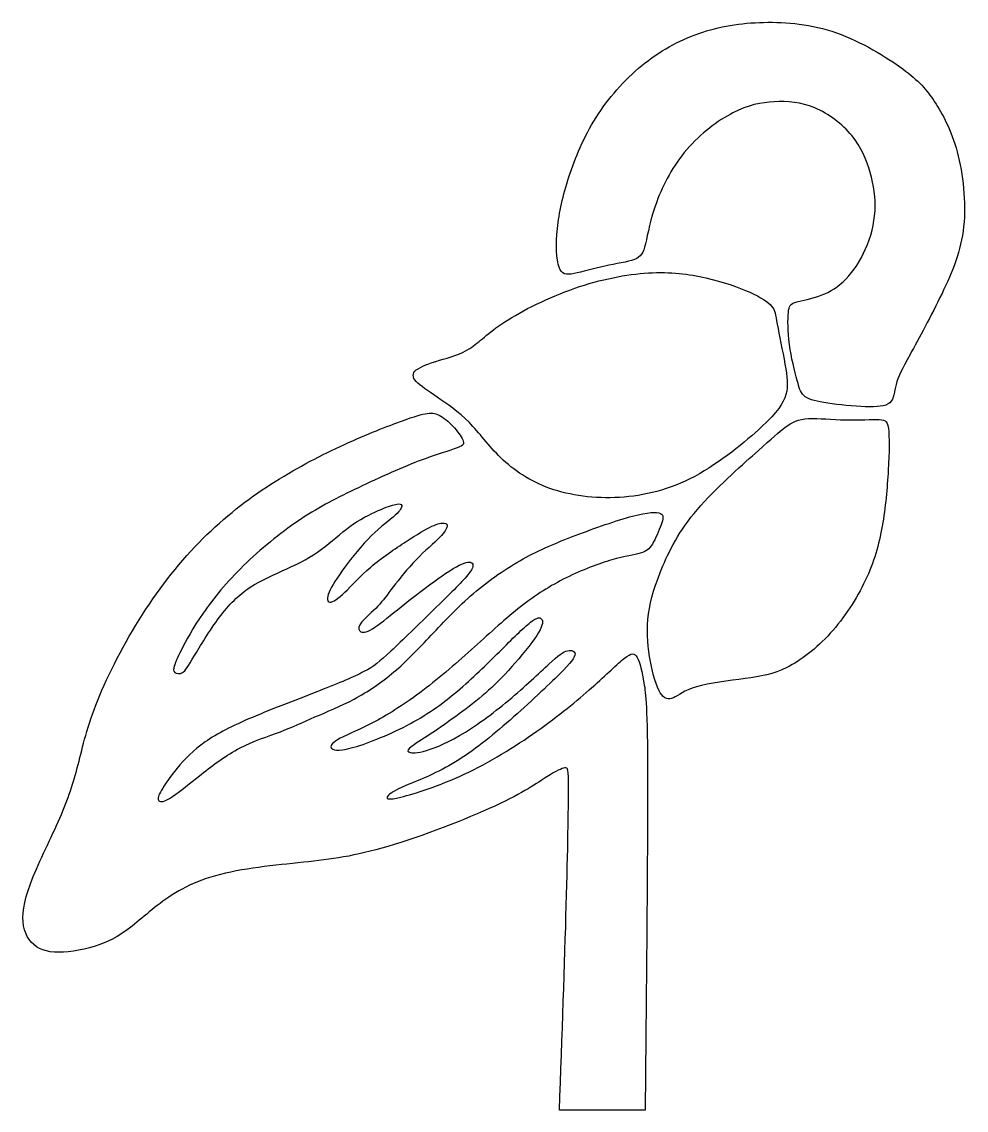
# Model space of a CAD drawing. Extents: x -11 to 8.6, y -2.9 to 35.2.
# Drawn here: x -5.747 to -4.43, y 17.785 to 19.303 of the extents above; entities that cross this region are included whole.
import ezdxf

# ---------------------------------------------------------------- set-up
doc = ezdxf.new("R2010")
doc.units = 0
doc.header["$MEASUREMENT"] = 0
doc.layers.add('LAYER_1', color=7, linetype='CONTINUOUS')

msp = doc.modelspace()

# ---------------------------------------------------------------- linework, layer by layer
at = {"layer": 'LAYER_1'}
for points, knots in [([(-4.51827, 19.23736), (-4.54098, 19.25403), (-4.57596, 19.27536), (-4.61072, 19.28761), (-4.61072, 19.28761), (-4.64548, 19.29986), (-4.68006, 19.30308), (-4.71219, 19.30228), (-4.71219, 19.30228), (-4.74434, 19.30148), (-4.77411, 19.29663), (-4.80243, 19.28681), (-4.80243, 19.28681), (-4.83076, 19.27696), (-4.8577, 19.26207), (-4.8822, 19.24199), (-4.8822, 19.24199), (-4.90671, 19.2219), (-4.92884, 19.19658), (-4.9459, 19.16946), (-4.9459, 19.16946), (-4.96298, 19.14234), (-4.97504, 19.11337), (-4.98367, 19.08705), (-4.98367, 19.08705), (-4.9923, 19.06073), (-4.99755, 19.03702), (-4.99976, 19.01473), (-4.99976, 19.01473), (-5.00197, 18.99242), (-5.00116, 18.97151), (-4.99755, 18.96087), (-4.99755, 18.96087), (-4.99393, 18.95022), (-4.98749, 18.94982), (-4.97645, 18.95203), (-4.97645, 18.95203), (-4.9654, 18.95423), (-4.94971, 18.95906), (-4.93385, 18.96247), (-4.93385, 18.96247), (-4.91797, 18.96588), (-4.9019, 18.9679), (-4.89246, 18.97151), (-4.89246, 18.97151), (-4.88302, 18.97512), (-4.88019, 18.98037), (-4.87698, 18.99362), (-4.87698, 18.99362), (-4.87377, 19.00687), (-4.87013, 19.0282), (-4.86131, 19.0521), (-4.86131, 19.0521), (-4.85247, 19.07601), (-4.83838, 19.10255), (-4.81929, 19.12484), (-4.81929, 19.12484), (-4.80021, 19.14715), (-4.7761, 19.16523), (-4.75501, 19.17608), (-4.75501, 19.17608), (-4.7339, 19.18692), (-4.71582, 19.19055), (-4.69734, 19.19155), (-4.69734, 19.19155), (-4.67885, 19.19255), (-4.65995, 19.19095), (-4.64087, 19.18293), (-4.64087, 19.18293), (-4.62178, 19.17489), (-4.60248, 19.1604), (-4.58923, 19.14434), (-4.58923, 19.14434), (-4.57596, 19.12827), (-4.56873, 19.11057), (-4.56371, 19.09289), (-4.56371, 19.09289), (-4.55868, 19.07521), (-4.55586, 19.05753), (-4.55686, 19.03945), (-4.55686, 19.03945), (-4.55786, 19.02136), (-4.56271, 19.00286), (-4.56993, 18.9864), (-4.56993, 18.9864), (-4.57716, 18.96993), (-4.58681, 18.95544), (-4.59725, 18.94459), (-4.59725, 18.94459), (-4.6077, 18.93375), (-4.61898, 18.92651), (-4.63183, 18.9217), (-4.63183, 18.9217), (-4.64468, 18.91687), (-4.65917, 18.91444), (-4.66719, 18.91204), (-4.66719, 18.91204), (-4.67523, 18.90963), (-4.67683, 18.90721), (-4.67767, 18.89762), (-4.67767, 18.89762), (-4.67853, 18.88803), (-4.67863, 18.87123), (-4.67623, 18.85316), (-4.67623, 18.85316), (-4.67382, 18.83508), (-4.66888, 18.81567), (-4.66548, 18.80302), (-4.66548, 18.80302), (-4.66207, 18.79037), (-4.66015, 18.78441), (-4.65414, 18.7802), (-4.65414, 18.7802), (-4.6481, 18.77599), (-4.63793, 18.77348), (-4.62262, 18.77123), (-4.62262, 18.77123), (-4.60731, 18.76897), (-4.58681, 18.76695), (-4.57055, 18.76635), (-4.57055, 18.76635), (-4.55427, 18.76575), (-4.54219, 18.76655), (-4.53617, 18.77196), (-4.53617, 18.77196), (-4.53014, 18.77739), (-4.53014, 18.78746), (-4.52753, 18.7975), (-4.52753, 18.7975), (-4.52493, 18.80754), (-4.51968, 18.8176), (-4.50803, 18.83909), (-4.50803, 18.83909), (-4.49638, 18.8606), (-4.4783, 18.89356), (-4.46345, 18.92429), (-4.46345, 18.92429), (-4.44857, 18.95504), (-4.43691, 18.98358), (-4.4333, 19.01754), (-4.4333, 19.01754), (-4.42967, 19.05149), (-4.4341, 19.09088), (-4.44232, 19.12161), (-4.44232, 19.12161), (-4.45056, 19.15236), (-4.46264, 19.17449), (-4.47389, 19.19155), (-4.47389, 19.19155), (-4.48514, 19.20863), (-4.49558, 19.2207), (-4.51827, 19.23736)], [0, 0, 0, 0, 0.025641, 0.025641, 0.025641, 0.025641, 0.0512821, 0.0512821, 0.0512821, 0.0512821, 0.0769231, 0.0769231, 0.0769231, 0.0769231, 0.1025641, 0.1025641, 0.1025641, 0.1025641, 0.1282051, 0.1282051, 0.1282051, 0.1282051, 0.1538462, 0.1538462, 0.1538462, 0.1538462, 0.1794872, 0.1794872, 0.1794872, 0.1794872, 0.2051282, 0.2051282, 0.2051282, 0.2051282, 0.2307692, 0.2307692, 0.2307692, 0.2307692, 0.2564103, 0.2564103, 0.2564103, 0.2564103, 0.2820513, 0.2820513, 0.2820513, 0.2820513, 0.3076923, 0.3076923, 0.3076923, 0.3076923, 0.3333333, 0.3333333, 0.3333333, 0.3333333, 0.3589744, 0.3589744, 0.3589744, 0.3589744, 0.3846154, 0.3846154, 0.3846154, 0.3846154, 0.4102564, 0.4102564, 0.4102564, 0.4102564, 0.4358974, 0.4358974, 0.4358974, 0.4358974, 0.4615385, 0.4615385, 0.4615385, 0.4615385, 0.4871795, 0.4871795, 0.4871795, 0.4871795, 0.5128205, 0.5128205, 0.5128205, 0.5128205, 0.5384615, 0.5384615, 0.5384615, 0.5384615, 0.5641026, 0.5641026, 0.5641026, 0.5641026, 0.5897436, 0.5897436, 0.5897436, 0.5897436, 0.6153846, 0.6153846, 0.6153846, 0.6153846, 0.6410256, 0.6410256, 0.6410256, 0.6410256, 0.6666667, 0.6666667, 0.6666667, 0.6666667, 0.6923077, 0.6923077, 0.6923077, 0.6923077, 0.7179487, 0.7179487, 0.7179487, 0.7179487, 0.7435897, 0.7435897, 0.7435897, 0.7435897, 0.7692308, 0.7692308, 0.7692308, 0.7692308, 0.7948718, 0.7948718, 0.7948718, 0.7948718, 0.8205128, 0.8205128, 0.8205128, 0.8205128, 0.8461538, 0.8461538, 0.8461538, 0.8461538, 0.8717949, 0.8717949, 0.8717949, 0.8717949, 0.8974359, 0.8974359, 0.8974359, 0.8974359, 0.9230769, 0.9230769, 0.9230769, 0.9230769, 0.9487179, 0.9487179, 0.9487179, 0.9487179, 1, 1, 1, 1]), ([(-4.79263, 18.94596), (-4.81634, 18.95139), (-4.84208, 18.95462), (-4.87281, 18.95281), (-4.87281, 18.95281), (-4.90356, 18.95099), (-4.93934, 18.94415), (-4.9757, 18.9315), (-4.9757, 18.9315), (-5.01206, 18.91884), (-5.04905, 18.90035), (-5.07314, 18.8847), (-5.07314, 18.8847), (-5.09726, 18.86902), (-5.10852, 18.85614), (-5.12177, 18.84771), (-5.12177, 18.84771), (-5.13504, 18.83928), (-5.15032, 18.83523), (-5.16417, 18.83102), (-5.16417, 18.83102), (-5.17804, 18.82681), (-5.19052, 18.82238), (-5.19654, 18.81757), (-5.19654, 18.81757), (-5.20257, 18.81276), (-5.20215, 18.80751), (-5.19674, 18.80149), (-5.19674, 18.80149), (-5.19131, 18.79546), (-5.18086, 18.78862), (-5.16741, 18.77958), (-5.16741, 18.77958), (-5.15394, 18.77054), (-5.13747, 18.75928), (-5.12301, 18.74462), (-5.12301, 18.74462), (-5.10854, 18.72995), (-5.09605, 18.71187), (-5.07859, 18.69499), (-5.07859, 18.69499), (-5.06111, 18.67811), (-5.03858, 18.66244), (-5.01026, 18.65239), (-5.01026, 18.65239), (-4.98193, 18.64235), (-4.94776, 18.6379), (-4.9132, 18.63991), (-4.9132, 18.63991), (-4.87864, 18.64193), (-4.84368, 18.65037), (-4.80832, 18.66925), (-4.80832, 18.66925), (-4.77296, 18.68814), (-4.73718, 18.7175), (-4.71509, 18.73819), (-4.71509, 18.73819), (-4.69298, 18.75888), (-4.68452, 18.77094), (-4.68111, 18.78319), (-4.68111, 18.78319), (-4.67769, 18.79544), (-4.67931, 18.80793), (-4.68252, 18.82581), (-4.68252, 18.82581), (-4.68573, 18.84369), (-4.69057, 18.867), (-4.69318, 18.88125), (-4.69318, 18.88125), (-4.69579, 18.89552), (-4.69619, 18.90076), (-4.7012, 18.90657), (-4.7012, 18.90657), (-4.70623, 18.9124), (-4.71587, 18.91884), (-4.73153, 18.92587), (-4.73153, 18.92587), (-4.74721, 18.93291), (-4.76893, 18.94055), (-4.79263, 18.94596)], [0, 0, 0, 0, 0.047619, 0.047619, 0.047619, 0.047619, 0.0952381, 0.0952381, 0.0952381, 0.0952381, 0.1428571, 0.1428571, 0.1428571, 0.1428571, 0.1904762, 0.1904762, 0.1904762, 0.1904762, 0.2380952, 0.2380952, 0.2380952, 0.2380952, 0.2857143, 0.2857143, 0.2857143, 0.2857143, 0.3333333, 0.3333333, 0.3333333, 0.3333333, 0.3809524, 0.3809524, 0.3809524, 0.3809524, 0.4285714, 0.4285714, 0.4285714, 0.4285714, 0.4761905, 0.4761905, 0.4761905, 0.4761905, 0.5238095, 0.5238095, 0.5238095, 0.5238095, 0.5714286, 0.5714286, 0.5714286, 0.5714286, 0.6190476, 0.6190476, 0.6190476, 0.6190476, 0.6666667, 0.6666667, 0.6666667, 0.6666667, 0.7142857, 0.7142857, 0.7142857, 0.7142857, 0.7619048, 0.7619048, 0.7619048, 0.7619048, 0.8095238, 0.8095238, 0.8095238, 0.8095238, 0.8571429, 0.8571429, 0.8571429, 0.8571429, 0.9047619, 0.9047619, 0.9047619, 0.9047619, 1, 1, 1, 1]), ([(-4.99686, 17.78539), (-4.99323, 17.88864), (-4.98959, 17.99192), (-4.98738, 18.07106), (-4.98738, 18.07106), (-4.98516, 18.15022), (-4.98436, 18.2053), (-4.98436, 18.23363), (-4.98436, 18.23363), (-4.98436, 18.26195), (-4.98516, 18.26357), (-4.98937, 18.26277), (-4.98937, 18.26277), (-4.9936, 18.26197), (-5.00124, 18.25874), (-5.01449, 18.25032), (-5.01449, 18.25032), (-5.02776, 18.24188), (-5.04666, 18.22819), (-5.08703, 18.20951), (-5.08703, 18.20951), (-5.12742, 18.19083), (-5.18934, 18.16712), (-5.23615, 18.15326), (-5.23615, 18.15326), (-5.28295, 18.13939), (-5.31472, 18.13535), (-5.35409, 18.13114), (-5.35409, 18.13114), (-5.39348, 18.12692), (-5.44051, 18.1225), (-5.47647, 18.11245), (-5.47647, 18.11245), (-5.51245, 18.10241), (-5.53737, 18.08673), (-5.55785, 18.07086), (-5.55785, 18.07086), (-5.57836, 18.05498), (-5.59444, 18.03891), (-5.61372, 18.02766), (-5.61372, 18.02766), (-5.63301, 18.01641), (-5.65553, 18.00996), (-5.67482, 18.00715), (-5.67482, 18.00715), (-5.6941, 18.00435), (-5.71018, 18.00515), (-5.72203, 18.01096), (-5.72203, 18.01096), (-5.73389, 18.0168), (-5.74153, 18.02766), (-5.74414, 18.04231), (-5.74414, 18.04231), (-5.74676, 18.05699), (-5.74434, 18.07549), (-5.73469, 18.10121), (-5.73469, 18.10121), (-5.72505, 18.12692), (-5.70817, 18.15988), (-5.69593, 18.1876), (-5.69593, 18.1876), (-5.68366, 18.21533), (-5.67602, 18.23785), (-5.6694, 18.26275), (-5.6694, 18.26275), (-5.66277, 18.28767), (-5.65712, 18.31501), (-5.64347, 18.35037), (-5.64347, 18.35037), (-5.62982, 18.38573), (-5.60809, 18.42915), (-5.58319, 18.46912), (-5.58319, 18.46912), (-5.55827, 18.50911), (-5.53013, 18.54571), (-5.5, 18.57664), (-5.5, 18.57664), (-5.46985, 18.60759), (-5.4377, 18.63291), (-5.40535, 18.65431), (-5.40535, 18.65431), (-5.373, 18.67571), (-5.34042, 18.6932), (-5.30869, 18.70817), (-5.30869, 18.70817), (-5.27694, 18.72313), (-5.24597, 18.73562), (-5.22488, 18.74355), (-5.22488, 18.74355), (-5.20379, 18.75148), (-5.19253, 18.7549), (-5.18431, 18.7564), (-5.18431, 18.7564), (-5.17607, 18.75791), (-5.17082, 18.75751), (-5.1647, 18.7545), (-5.1647, 18.7545), (-5.15857, 18.75149), (-5.15154, 18.74584), (-5.14541, 18.73923), (-5.14541, 18.73923), (-5.13929, 18.73259), (-5.13406, 18.72496), (-5.13176, 18.71994), (-5.13176, 18.71994), (-5.12945, 18.71491), (-5.13005, 18.71249), (-5.13958, 18.70888), (-5.13958, 18.70888), (-5.14913, 18.70527), (-5.16763, 18.70044), (-5.19384, 18.69031), (-5.19384, 18.69031), (-5.22007, 18.68015), (-5.25403, 18.66468), (-5.28286, 18.65083), (-5.28286, 18.65083), (-5.3117, 18.63696), (-5.33541, 18.62467), (-5.36102, 18.6073), (-5.36102, 18.6073), (-5.38665, 18.58993), (-5.41419, 18.5674), (-5.43739, 18.54471), (-5.43739, 18.54471), (-5.4606, 18.52202), (-5.4795, 18.49909), (-5.49386, 18.47851), (-5.49386, 18.47851), (-5.50822, 18.45791), (-5.51807, 18.43961), (-5.52419, 18.42747), (-5.52419, 18.42747), (-5.53031, 18.41531), (-5.53274, 18.40926), (-5.53403, 18.40485), (-5.53403, 18.40485), (-5.53534, 18.40044), (-5.53555, 18.39762), (-5.53334, 18.39581), (-5.53334, 18.39581), (-5.53113, 18.39401), (-5.5265, 18.39319), (-5.52249, 18.3957), (-5.52249, 18.3957), (-5.51848, 18.39822), (-5.51504, 18.40405), (-5.50662, 18.4181), (-5.50662, 18.4181), (-5.49818, 18.43217), (-5.48471, 18.4545), (-5.47126, 18.47247), (-5.47126, 18.47247), (-5.45781, 18.49045), (-5.44432, 18.50413), (-5.42846, 18.51456), (-5.42846, 18.51456), (-5.41259, 18.525), (-5.39429, 18.53226), (-5.37691, 18.54028), (-5.37691, 18.54028), (-5.35953, 18.54832), (-5.34305, 18.55718), (-5.3288, 18.56751), (-5.3288, 18.56751), (-5.31452, 18.57786), (-5.30244, 18.58973), (-5.2891, 18.59937), (-5.2891, 18.59937), (-5.27574, 18.60901), (-5.26105, 18.61645), (-5.2498, 18.62146), (-5.2498, 18.62146), (-5.23855, 18.62649), (-5.23072, 18.62912), (-5.22539, 18.63021), (-5.22539, 18.63021), (-5.22007, 18.63132), (-5.21725, 18.63092), (-5.21684, 18.62852), (-5.21684, 18.62852), (-5.21644, 18.62611), (-5.21847, 18.62166), (-5.22589, 18.61494), (-5.22589, 18.61494), (-5.23332, 18.60821), (-5.24619, 18.59917), (-5.25933, 18.58621), (-5.25933, 18.58621), (-5.27249, 18.57325), (-5.28598, 18.55635), (-5.29652, 18.5421), (-5.29652, 18.5421), (-5.30707, 18.52783), (-5.31471, 18.51616), (-5.31822, 18.50774), (-5.31822, 18.50774), (-5.32174, 18.4993), (-5.32114, 18.49405), (-5.31713, 18.49385), (-5.31713, 18.49385), (-5.3131, 18.49365), (-5.30567, 18.4985), (-5.29622, 18.50752), (-5.29622, 18.50752), (-5.28678, 18.51657), (-5.27532, 18.52985), (-5.26015, 18.54279), (-5.26015, 18.54279), (-5.24499, 18.55575), (-5.22609, 18.56844), (-5.21072, 18.57837), (-5.21072, 18.57837), (-5.19535, 18.58831), (-5.18349, 18.59556), (-5.17487, 18.59957), (-5.17487, 18.59957), (-5.16623, 18.60358), (-5.16078, 18.6044), (-5.15748, 18.60411), (-5.15748, 18.60411), (-5.15416, 18.6038), (-5.15294, 18.60238), (-5.15354, 18.59937), (-5.15354, 18.59937), (-5.15414, 18.59636), (-5.15657, 18.59172), (-5.16419, 18.58399), (-5.16419, 18.58399), (-5.17182, 18.57626), (-5.18471, 18.5654), (-5.19685, 18.55286), (-5.19685, 18.55286), (-5.20901, 18.5403), (-5.22047, 18.52601), (-5.22889, 18.51496), (-5.22889, 18.51496), (-5.23733, 18.50392), (-5.24278, 18.49608), (-5.25031, 18.48815), (-5.25031, 18.48815), (-5.25784, 18.4802), (-5.2675, 18.47216), (-5.27251, 18.46624), (-5.27251, 18.46624), (-5.27754, 18.46032), (-5.27794, 18.45649), (-5.27585, 18.45408), (-5.27585, 18.45408), (-5.27373, 18.45168), (-5.26908, 18.45066), (-5.26095, 18.45487), (-5.26095, 18.45487), (-5.25282, 18.4591), (-5.24116, 18.46856), (-5.22791, 18.4792), (-5.22791, 18.4792), (-5.21464, 18.48984), (-5.19977, 18.50171), (-5.18409, 18.51345), (-5.18409, 18.51345), (-5.16842, 18.5252), (-5.15194, 18.53689), (-5.1406, 18.54321), (-5.1406, 18.54321), (-5.12925, 18.54954), (-5.12299, 18.55054), (-5.11969, 18.54885), (-5.11969, 18.54885), (-5.11638, 18.54713), (-5.11598, 18.54268), (-5.12471, 18.53184), (-5.12471, 18.53184), (-5.13346, 18.52099), (-5.15134, 18.50372), (-5.17202, 18.48352), (-5.17202, 18.48352), (-5.19273, 18.46332), (-5.21624, 18.44021), (-5.23201, 18.42545), (-5.23201, 18.42545), (-5.24779, 18.41068), (-5.25583, 18.40423), (-5.26968, 18.3969), (-5.26968, 18.3969), (-5.28356, 18.38958), (-5.30326, 18.38134), (-5.33147, 18.37029), (-5.33147, 18.37029), (-5.35971, 18.35925), (-5.39651, 18.34536), (-5.42513, 18.33322), (-5.42513, 18.33322), (-5.45376, 18.32106), (-5.47427, 18.3106), (-5.49083, 18.29895), (-5.49083, 18.29895), (-5.5074, 18.2873), (-5.52009, 18.27442), (-5.53013, 18.26237), (-5.53013, 18.26237), (-5.54017, 18.25032), (-5.54761, 18.23906), (-5.55193, 18.23153), (-5.55193, 18.23153), (-5.55625, 18.224), (-5.55745, 18.22017), (-5.55616, 18.21768), (-5.55616, 18.21768), (-5.55485, 18.21516), (-5.55102, 18.21394), (-5.54078, 18.22016), (-5.54078, 18.22016), (-5.53053, 18.22639), (-5.51385, 18.24008), (-5.49658, 18.25362), (-5.49658, 18.25362), (-5.4793, 18.26718), (-5.4614, 18.28067), (-5.44242, 18.29051), (-5.44242, 18.29051), (-5.42343, 18.30036), (-5.40333, 18.30659), (-5.38616, 18.31311), (-5.38616, 18.31311), (-5.36897, 18.31964), (-5.3547, 18.32649), (-5.33802, 18.33371), (-5.33802, 18.33371), (-5.32134, 18.34095), (-5.30224, 18.34858), (-5.28326, 18.35872), (-5.28326, 18.35872), (-5.26427, 18.36887), (-5.24539, 18.38156), (-5.22771, 18.39652), (-5.22771, 18.39652), (-5.21003, 18.41149), (-5.19353, 18.42877), (-5.17565, 18.44774), (-5.17565, 18.44774), (-5.15777, 18.46673), (-5.13847, 18.48746), (-5.11678, 18.50603), (-5.11678, 18.50603), (-5.09507, 18.52462), (-5.07095, 18.5411), (-5.04766, 18.55406), (-5.04766, 18.55406), (-5.02435, 18.56702), (-5.00182, 18.57646), (-4.97492, 18.5867), (-4.97492, 18.5867), (-4.94799, 18.59695), (-4.91663, 18.60801), (-4.89505, 18.61373), (-4.89505, 18.61373), (-4.87345, 18.61946), (-4.86156, 18.61986), (-4.85624, 18.61745), (-4.85624, 18.61745), (-4.85092, 18.61505), (-4.85214, 18.6098), (-4.85515, 18.60158), (-4.85515, 18.60158), (-4.85815, 18.59334), (-4.863, 18.58207), (-4.86741, 18.57486), (-4.86741, 18.57486), (-4.87182, 18.56762), (-4.87585, 18.56439), (-4.88427, 18.56199), (-4.88427, 18.56199), (-4.89271, 18.55958), (-4.9056, 18.55798), (-4.92377, 18.55276), (-4.92377, 18.55276), (-4.94194, 18.54753), (-4.96547, 18.53867), (-4.98757, 18.52774), (-4.98757, 18.52774), (-5.00966, 18.51678), (-5.03038, 18.5037), (-5.05107, 18.48753), (-5.05107, 18.48753), (-5.07176, 18.47136), (-5.09248, 18.45206), (-5.11537, 18.43148), (-5.11537, 18.43148), (-5.13829, 18.41088), (-5.1634, 18.38896), (-5.1873, 18.37078), (-5.1873, 18.37078), (-5.21121, 18.35261), (-5.23394, 18.33812), (-5.25412, 18.32739), (-5.25412, 18.32739), (-5.27431, 18.31663), (-5.29201, 18.3096), (-5.30266, 18.30398), (-5.30266, 18.30398), (-5.3133, 18.29835), (-5.31693, 18.29412), (-5.31522, 18.29091), (-5.31522, 18.29091), (-5.3135, 18.28771), (-5.30647, 18.28548), (-5.28729, 18.29049), (-5.28729, 18.29049), (-5.2681, 18.29553), (-5.23673, 18.30781), (-5.20983, 18.32186), (-5.20983, 18.32186), (-5.18291, 18.33592), (-5.16038, 18.35181), (-5.13929, 18.36958), (-5.13929, 18.36958), (-5.1182, 18.38735), (-5.09848, 18.40708), (-5.08071, 18.42474), (-5.08071, 18.42474), (-5.06293, 18.44242), (-5.04704, 18.45811), (-5.03731, 18.46573), (-5.03731, 18.46573), (-5.02757, 18.47337), (-5.02393, 18.47297), (-5.02192, 18.47027), (-5.02192, 18.47027), (-5.01992, 18.46755), (-5.01952, 18.4625), (-5.02593, 18.45166), (-5.02593, 18.45166), (-5.03237, 18.44081), (-5.04566, 18.42414), (-5.05851, 18.40937), (-5.05851, 18.40937), (-5.07136, 18.39461), (-5.08384, 18.38174), (-5.09578, 18.37089), (-5.09578, 18.37089), (-5.10774, 18.36005), (-5.1192, 18.35119), (-5.13185, 18.34175), (-5.13185, 18.34175), (-5.1445, 18.33231), (-5.15839, 18.32226), (-5.17124, 18.31362), (-5.17124, 18.31362), (-5.18409, 18.30499), (-5.19596, 18.29775), (-5.20228, 18.29314), (-5.20228, 18.29314), (-5.20861, 18.28851), (-5.20943, 18.28648), (-5.20702, 18.28508), (-5.20702, 18.28508), (-5.2046, 18.28368), (-5.19896, 18.28288), (-5.18721, 18.28577), (-5.18721, 18.28577), (-5.17545, 18.28869), (-5.15757, 18.29534), (-5.13628, 18.30768), (-5.13628, 18.30768), (-5.11497, 18.32004), (-5.09026, 18.33814), (-5.06777, 18.35691), (-5.06777, 18.35691), (-5.04525, 18.37571), (-5.02493, 18.39521), (-5.01159, 18.40746), (-5.01159, 18.40746), (-4.99823, 18.41971), (-4.99178, 18.42476), (-4.98576, 18.42616), (-4.98576, 18.42616), (-4.97975, 18.42756), (-4.9741, 18.42534), (-4.97541, 18.41972), (-4.97541, 18.41972), (-4.97672, 18.41409), (-4.98496, 18.40505), (-5.00313, 18.38737), (-5.00313, 18.38737), (-5.02132, 18.36969), (-5.04947, 18.34335), (-5.07568, 18.32086), (-5.07568, 18.32086), (-5.1019, 18.29835), (-5.12622, 18.27965), (-5.15103, 18.26569), (-5.15103, 18.26569), (-5.17585, 18.25173), (-5.20119, 18.24248), (-5.21615, 18.23587), (-5.21615, 18.23587), (-5.23112, 18.22923), (-5.23575, 18.22519), (-5.23704, 18.22229), (-5.23704, 18.22229), (-5.23835, 18.21937), (-5.23633, 18.21757), (-5.21796, 18.22209), (-5.21796, 18.22209), (-5.19957, 18.22661), (-5.16481, 18.23747), (-5.12976, 18.25384), (-5.12976, 18.25384), (-5.09469, 18.27021), (-5.05931, 18.29214), (-5.02867, 18.31372), (-5.02867, 18.31372), (-4.99803, 18.33532), (-4.97209, 18.35664), (-4.9516, 18.37481), (-4.9516, 18.37481), (-4.93112, 18.39299), (-4.91602, 18.40808), (-4.90629, 18.4157), (-4.90629, 18.4157), (-4.89656, 18.42333), (-4.89211, 18.42353), (-4.88841, 18.41681), (-4.88841, 18.41681), (-4.88469, 18.41008), (-4.88167, 18.39639), (-4.87906, 18.38103), (-4.87906, 18.38103), (-4.87645, 18.36566), (-4.87423, 18.34858), (-4.87405, 18.24903), (-4.87405, 18.24903), (-4.87385, 18.14947), (-4.87569, 17.96742), (-4.87751, 17.78539)], [0, 0, 0, 0, 0.0074074, 0.0074074, 0.0074074, 0.0074074, 0.0148148, 0.0148148, 0.0148148, 0.0148148, 0.0222222, 0.0222222, 0.0222222, 0.0222222, 0.0296296, 0.0296296, 0.0296296, 0.0296296, 0.037037, 0.037037, 0.037037, 0.037037, 0.0444444, 0.0444444, 0.0444444, 0.0444444, 0.0518519, 0.0518519, 0.0518519, 0.0518519, 0.0592593, 0.0592593, 0.0592593, 0.0592593, 0.0666667, 0.0666667, 0.0666667, 0.0666667, 0.0740741, 0.0740741, 0.0740741, 0.0740741, 0.0814815, 0.0814815, 0.0814815, 0.0814815, 0.0888889, 0.0888889, 0.0888889, 0.0888889, 0.0962963, 0.0962963, 0.0962963, 0.0962963, 0.1037037, 0.1037037, 0.1037037, 0.1037037, 0.1111111, 0.1111111, 0.1111111, 0.1111111, 0.1185185, 0.1185185, 0.1185185, 0.1185185, 0.1259259, 0.1259259, 0.1259259, 0.1259259, 0.1333333, 0.1333333, 0.1333333, 0.1333333, 0.1407407, 0.1407407, 0.1407407, 0.1407407, 0.1481481, 0.1481481, 0.1481481, 0.1481481, 0.1555556, 0.1555556, 0.1555556, 0.1555556, 0.162963, 0.162963, 0.162963, 0.162963, 0.1703704, 0.1703704, 0.1703704, 0.1703704, 0.1777778, 0.1777778, 0.1777778, 0.1777778, 0.1851852, 0.1851852, 0.1851852, 0.1851852, 0.1925926, 0.1925926, 0.1925926, 0.1925926, 0.2, 0.2, 0.2, 0.2, 0.2074074, 0.2074074, 0.2074074, 0.2074074, 0.2148148, 0.2148148, 0.2148148, 0.2148148, 0.2222222, 0.2222222, 0.2222222, 0.2222222, 0.2296296, 0.2296296, 0.2296296, 0.2296296, 0.237037, 0.237037, 0.237037, 0.237037, 0.2444444, 0.2444444, 0.2444444, 0.2444444, 0.2518519, 0.2518519, 0.2518519, 0.2518519, 0.2592593, 0.2592593, 0.2592593, 0.2592593, 0.2666667, 0.2666667, 0.2666667, 0.2666667, 0.2740741, 0.2740741, 0.2740741, 0.2740741, 0.2814815, 0.2814815, 0.2814815, 0.2814815, 0.2888889, 0.2888889, 0.2888889, 0.2888889, 0.2962963, 0.2962963, 0.2962963, 0.2962963, 0.3037037, 0.3037037, 0.3037037, 0.3037037, 0.3111111, 0.3111111, 0.3111111, 0.3111111, 0.3185185, 0.3185185, 0.3185185, 0.3185185, 0.3259259, 0.3259259, 0.3259259, 0.3259259, 0.3333333, 0.3333333, 0.3333333, 0.3333333, 0.3407407, 0.3407407, 0.3407407, 0.3407407, 0.3481481, 0.3481481, 0.3481481, 0.3481481, 0.3555556, 0.3555556, 0.3555556, 0.3555556, 0.362963, 0.362963, 0.362963, 0.362963, 0.3703704, 0.3703704, 0.3703704, 0.3703704, 0.3777778, 0.3777778, 0.3777778, 0.3777778, 0.3851852, 0.3851852, 0.3851852, 0.3851852, 0.3925926, 0.3925926, 0.3925926, 0.3925926, 0.4, 0.4, 0.4, 0.4, 0.4074074, 0.4074074, 0.4074074, 0.4074074, 0.4148148, 0.4148148, 0.4148148, 0.4148148, 0.4222222, 0.4222222, 0.4222222, 0.4222222, 0.4296296, 0.4296296, 0.4296296, 0.4296296, 0.437037, 0.437037, 0.437037, 0.437037, 0.4444444, 0.4444444, 0.4444444, 0.4444444, 0.4518519, 0.4518519, 0.4518519, 0.4518519, 0.4592593, 0.4592593, 0.4592593, 0.4592593, 0.4666667, 0.4666667, 0.4666667, 0.4666667, 0.4740741, 0.4740741, 0.4740741, 0.4740741, 0.4814815, 0.4814815, 0.4814815, 0.4814815, 0.4888889, 0.4888889, 0.4888889, 0.4888889, 0.4962963, 0.4962963, 0.4962963, 0.4962963, 0.5037037, 0.5037037, 0.5037037, 0.5037037, 0.5111111, 0.5111111, 0.5111111, 0.5111111, 0.5185185, 0.5185185, 0.5185185, 0.5185185, 0.5259259, 0.5259259, 0.5259259, 0.5259259, 0.5333333, 0.5333333, 0.5333333, 0.5333333, 0.5407407, 0.5407407, 0.5407407, 0.5407407, 0.5481481, 0.5481481, 0.5481481, 0.5481481, 0.5555556, 0.5555556, 0.5555556, 0.5555556, 0.562963, 0.562963, 0.562963, 0.562963, 0.5703704, 0.5703704, 0.5703704, 0.5703704, 0.5777778, 0.5777778, 0.5777778, 0.5777778, 0.5851852, 0.5851852, 0.5851852, 0.5851852, 0.5925926, 0.5925926, 0.5925926, 0.5925926, 0.6, 0.6, 0.6, 0.6, 0.6074074, 0.6074074, 0.6074074, 0.6074074, 0.6148148, 0.6148148, 0.6148148, 0.6148148, 0.6222222, 0.6222222, 0.6222222, 0.6222222, 0.6296296, 0.6296296, 0.6296296, 0.6296296, 0.637037, 0.637037, 0.637037, 0.637037, 0.6444444, 0.6444444, 0.6444444, 0.6444444, 0.6518519, 0.6518519, 0.6518519, 0.6518519, 0.6592593, 0.6592593, 0.6592593, 0.6592593, 0.6666667, 0.6666667, 0.6666667, 0.6666667, 0.6740741, 0.6740741, 0.6740741, 0.6740741, 0.6814815, 0.6814815, 0.6814815, 0.6814815, 0.6888889, 0.6888889, 0.6888889, 0.6888889, 0.6962963, 0.6962963, 0.6962963, 0.6962963, 0.7037037, 0.7037037, 0.7037037, 0.7037037, 0.7111111, 0.7111111, 0.7111111, 0.7111111, 0.7185185, 0.7185185, 0.7185185, 0.7185185, 0.7259259, 0.7259259, 0.7259259, 0.7259259, 0.7333333, 0.7333333, 0.7333333, 0.7333333, 0.7407407, 0.7407407, 0.7407407, 0.7407407, 0.7481481, 0.7481481, 0.7481481, 0.7481481, 0.7555556, 0.7555556, 0.7555556, 0.7555556, 0.762963, 0.762963, 0.762963, 0.762963, 0.7703704, 0.7703704, 0.7703704, 0.7703704, 0.7777778, 0.7777778, 0.7777778, 0.7777778, 0.7851852, 0.7851852, 0.7851852, 0.7851852, 0.7925926, 0.7925926, 0.7925926, 0.7925926, 0.8, 0.8, 0.8, 0.8, 0.8074074, 0.8074074, 0.8074074, 0.8074074, 0.8148148, 0.8148148, 0.8148148, 0.8148148, 0.8222222, 0.8222222, 0.8222222, 0.8222222, 0.8296296, 0.8296296, 0.8296296, 0.8296296, 0.837037, 0.837037, 0.837037, 0.837037, 0.8444444, 0.8444444, 0.8444444, 0.8444444, 0.8518519, 0.8518519, 0.8518519, 0.8518519, 0.8592593, 0.8592593, 0.8592593, 0.8592593, 0.8666667, 0.8666667, 0.8666667, 0.8666667, 0.8740741, 0.8740741, 0.8740741, 0.8740741, 0.8814815, 0.8814815, 0.8814815, 0.8814815, 0.8888889, 0.8888889, 0.8888889, 0.8888889, 0.8962963, 0.8962963, 0.8962963, 0.8962963, 0.9037037, 0.9037037, 0.9037037, 0.9037037, 0.9111111, 0.9111111, 0.9111111, 0.9111111, 0.9185185, 0.9185185, 0.9185185, 0.9185185, 0.9259259, 0.9259259, 0.9259259, 0.9259259, 0.9333333, 0.9333333, 0.9333333, 0.9333333, 0.9407407, 0.9407407, 0.9407407, 0.9407407, 0.9481481, 0.9481481, 0.9481481, 0.9481481, 0.9555556, 0.9555556, 0.9555556, 0.9555556, 0.962963, 0.962963, 0.962963, 0.962963, 0.9703704, 0.9703704, 0.9703704, 0.9703704, 0.9777778, 0.9777778, 0.9777778, 0.9777778, 0.9851852, 0.9851852, 0.9851852, 0.9851852, 1, 1, 1, 1]), ([(-4.72792, 18.6978), (-4.75043, 18.67771), (-4.78501, 18.64714), (-4.8091, 18.61762), (-4.8091, 18.61762), (-4.83322, 18.58809), (-4.84691, 18.55954), (-4.85653, 18.53505), (-4.85653, 18.53505), (-4.86617, 18.51053), (-4.87182, 18.49001), (-4.87363, 18.46972), (-4.87363, 18.46972), (-4.87543, 18.44943), (-4.87341, 18.42933), (-4.87, 18.41105), (-4.87, 18.41105), (-4.86659, 18.39277), (-4.86174, 18.37629), (-4.85633, 18.36745), (-4.85633, 18.36745), (-4.85092, 18.35861), (-4.84487, 18.35741), (-4.83805, 18.36041), (-4.83805, 18.36041), (-4.83121, 18.36342), (-4.82358, 18.37068), (-4.8059, 18.37589), (-4.8059, 18.37589), (-4.78822, 18.3811), (-4.76047, 18.38433), (-4.73818, 18.38734), (-4.73818, 18.38734), (-4.71587, 18.39034), (-4.69899, 18.39317), (-4.67971, 18.40281), (-4.67971, 18.40281), (-4.66043, 18.41245), (-4.6387, 18.42893), (-4.61921, 18.45042), (-4.61921, 18.45042), (-4.59973, 18.47193), (-4.58245, 18.49847), (-4.5704, 18.52398), (-4.5704, 18.52398), (-4.55834, 18.5495), (-4.5515, 18.57402), (-4.54689, 18.59994), (-4.54689, 18.59994), (-4.54226, 18.62585), (-4.53985, 18.6532), (-4.53845, 18.67789), (-4.53845, 18.67789), (-4.53705, 18.70261), (-4.53663, 18.72474), (-4.53823, 18.73618), (-4.53823, 18.73618), (-4.53984, 18.74763), (-4.54348, 18.74843), (-4.55513, 18.74843), (-4.55513, 18.74843), (-4.56678, 18.74843), (-4.58648, 18.74763), (-4.60516, 18.74823), (-4.60516, 18.74823), (-4.62384, 18.74883), (-4.64152, 18.75086), (-4.65458, 18.74925), (-4.65458, 18.74925), (-4.66764, 18.74765), (-4.67608, 18.7424), (-4.68552, 18.73498), (-4.68552, 18.73498), (-4.69497, 18.72754), (-4.70543, 18.71788), (-4.72792, 18.6978)], [0, 0, 0, 0, 0.05, 0.05, 0.05, 0.05, 0.1, 0.1, 0.1, 0.1, 0.15, 0.15, 0.15, 0.15, 0.2, 0.2, 0.2, 0.2, 0.25, 0.25, 0.25, 0.25, 0.3, 0.3, 0.3, 0.3, 0.35, 0.35, 0.35, 0.35, 0.4, 0.4, 0.4, 0.4, 0.45, 0.45, 0.45, 0.45, 0.5, 0.5, 0.5, 0.5, 0.55, 0.55, 0.55, 0.55, 0.6, 0.6, 0.6, 0.6, 0.65, 0.65, 0.65, 0.65, 0.7, 0.7, 0.7, 0.7, 0.75, 0.75, 0.75, 0.75, 0.8, 0.8, 0.8, 0.8, 0.85, 0.85, 0.85, 0.85, 0.9, 0.9, 0.9, 0.9, 1, 1, 1, 1])]:
    msp.add_open_spline(points, degree=3, knots=knots, dxfattribs=at)
msp.add_open_spline([(-4.87751, 17.78539), (-4.87751, 17.78539), (-4.99686, 17.78539), (-4.99686, 17.78539)], degree=3, dxfattribs=at)

doc.saveas('drawing.dxf')
